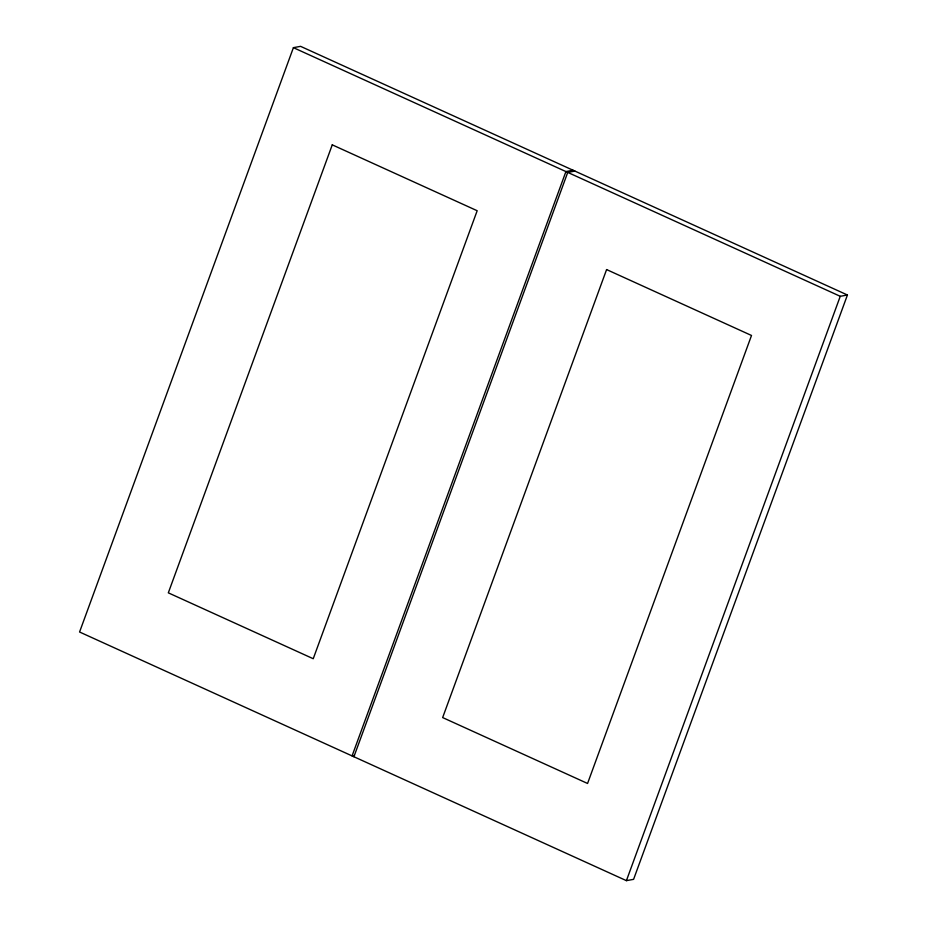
<?xml version="1.0" encoding="UTF-8"?>
<svg xmlns="http://www.w3.org/2000/svg" width="927" height="927" viewBox="0 0 927 927"><rect width="100%" height="100%" fill="white"/><g stroke="black" fill="none" stroke-linecap="round" stroke-linejoin="round"><path stroke-width="1.39" d="M293.407 47.659L79.571 632.005L626.409 880.65L633.593 879.341L847.429 294.995L300.591 46.35L293.407 47.659L840.256 296.304L847.429 294.995M353.905 756.745L567.741 172.387L574.925 171.089M626.409 880.65L840.256 296.304M573.095 170.255L565.922 171.565L352.075 755.911L354.473 755.482M332.26 144.844L168.32 592.84L313.233 658.726L477.173 210.73L332.26 144.844M606.594 269.572L442.654 717.579L587.567 783.466L751.507 335.47L606.594 269.572"/></g></svg>
